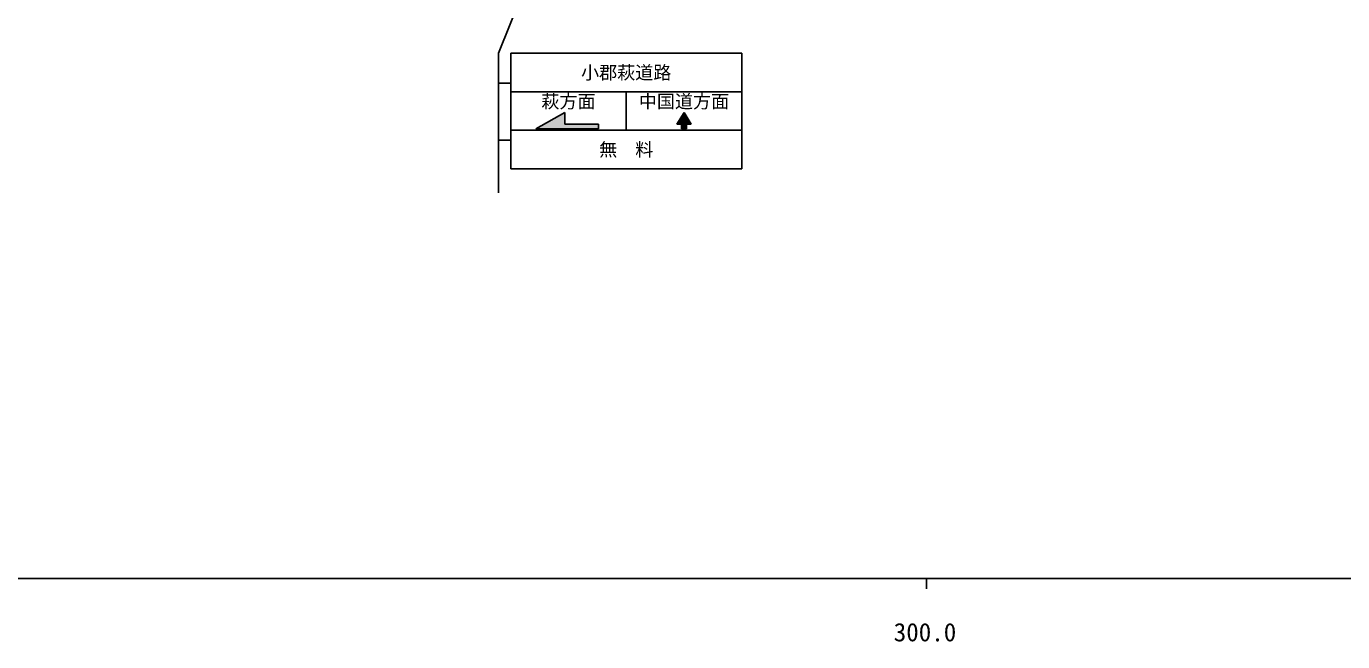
# Model space of a CAD drawing. Units: millimetres, scale not verified. Extents: x 40000 to 680000, y 20000 to 380000.
# Drawn here: x 278250 to 409484, y 198715 to 260070 of the extents above; entities that cross this region are included whole.
import ezdxf
from ezdxf.enums import TextEntityAlignment as Align

# ---------------------------------------------------------------- set-up
doc = ezdxf.new("R2010")
doc.units = ezdxf.units.MM
doc.header["$LTSCALE"] = 1000
doc.layers.add('M-STR-STRC', color=7, linetype='Continuous', lineweight=25)
doc.layers.add('M-TTL-BAND', color=7, linetype='Continuous', lineweight=25)
doc.styles.add('ＭＳ ゴシック', font='')
doc.styles.get('ＭＳ ゴシック').set_extended_font_data('MS Gothic')

msp = doc.modelspace()

# ---------------------------------------------------------------- hatches: boundary and pattern name
at = {"layer": 'M-STR-STRC'}
for points in [[(329058, 249845), (335298, 249845), (335298, 250325), (331938, 250325), (331938, 251477)], [(343819, 251477), (344539, 250325), (344059, 250325), (344059, 249845), (343579, 249845), (343579, 250325), (343099, 250325)]]:
    msp.add_hatch(color=256, dxfattribs=at).paths.add_polyline_path(points)

# ---------------------------------------------------------------- linework, layer by layer
for p, q in [((343067, 302106), (325339, 257381)), ((325339, 257381), (325339, 243461)), ((326539, 257381), (338059, 257381)), ((326539, 245861), (326539, 257381)), ((338059, 257381), (349579, 257381)), ((349579, 257381), (349579, 245861)), ((325339, 254411), (326539, 254411)), ((326539, 253541), (338059, 253541)), ((338059, 253541), (338059, 249701)), ((338059, 253541), (349579, 253541)), ((331938, 251477), (329058, 249845)), ((331938, 250325), (331938, 251477)), ((343819, 251477), (343099, 250325)), ((343819, 251477), (344539, 250325)), ((326539, 249701), (338059, 249701)), ((329058, 249845), (335298, 249845)), ((335298, 250325), (331938, 250325)), ((335298, 249845), (335298, 250325)), ((338059, 249701), (349579, 249701)), ((343099, 250325), (343579, 250325)), ((343579, 250325), (343579, 249845)), ((343579, 249845), (344059, 249845)), ((344059, 250325), (344539, 250325)), ((344059, 250325), (344059, 249845)), ((325339, 248711), (326539, 248711)), ((326539, 245861), (338059, 245861)), ((338059, 245861), (349579, 245861))]:
    msp.add_line(p, q, dxfattribs=at)
at = {"layer": 'M-TTL-BAND'}
for p, q in [((40000, 205000), (579000, 205000)), ((368000, 205000), (368000, 204000))]:
    msp.add_line(p, q, dxfattribs=at)

# ---------------------------------------------------------------- texts
at = {"layer": 'M-STR-STRC', "style": 'ＭＳ ゴシック'}
for s, p in [('小郡萩道路', (338059, 255461)), ('萩方面', (332299, 252581)), ('中国道方面', (343819, 252581)), ('無\u3000料', (338059, 247781))]:
    msp.add_text(s, height=1320, dxfattribs=at).set_placement(p, align=Align.MIDDLE_CENTER)
at = {"layer": 'M-TTL-BAND', "style": 'ＭＳ ゴシック'}
msp.add_text('300.0', height=1833, dxfattribs=at).set_placement((367844, 198195), align=Align.BOTTOM_CENTER)

doc.saveas('drawing.dxf')
